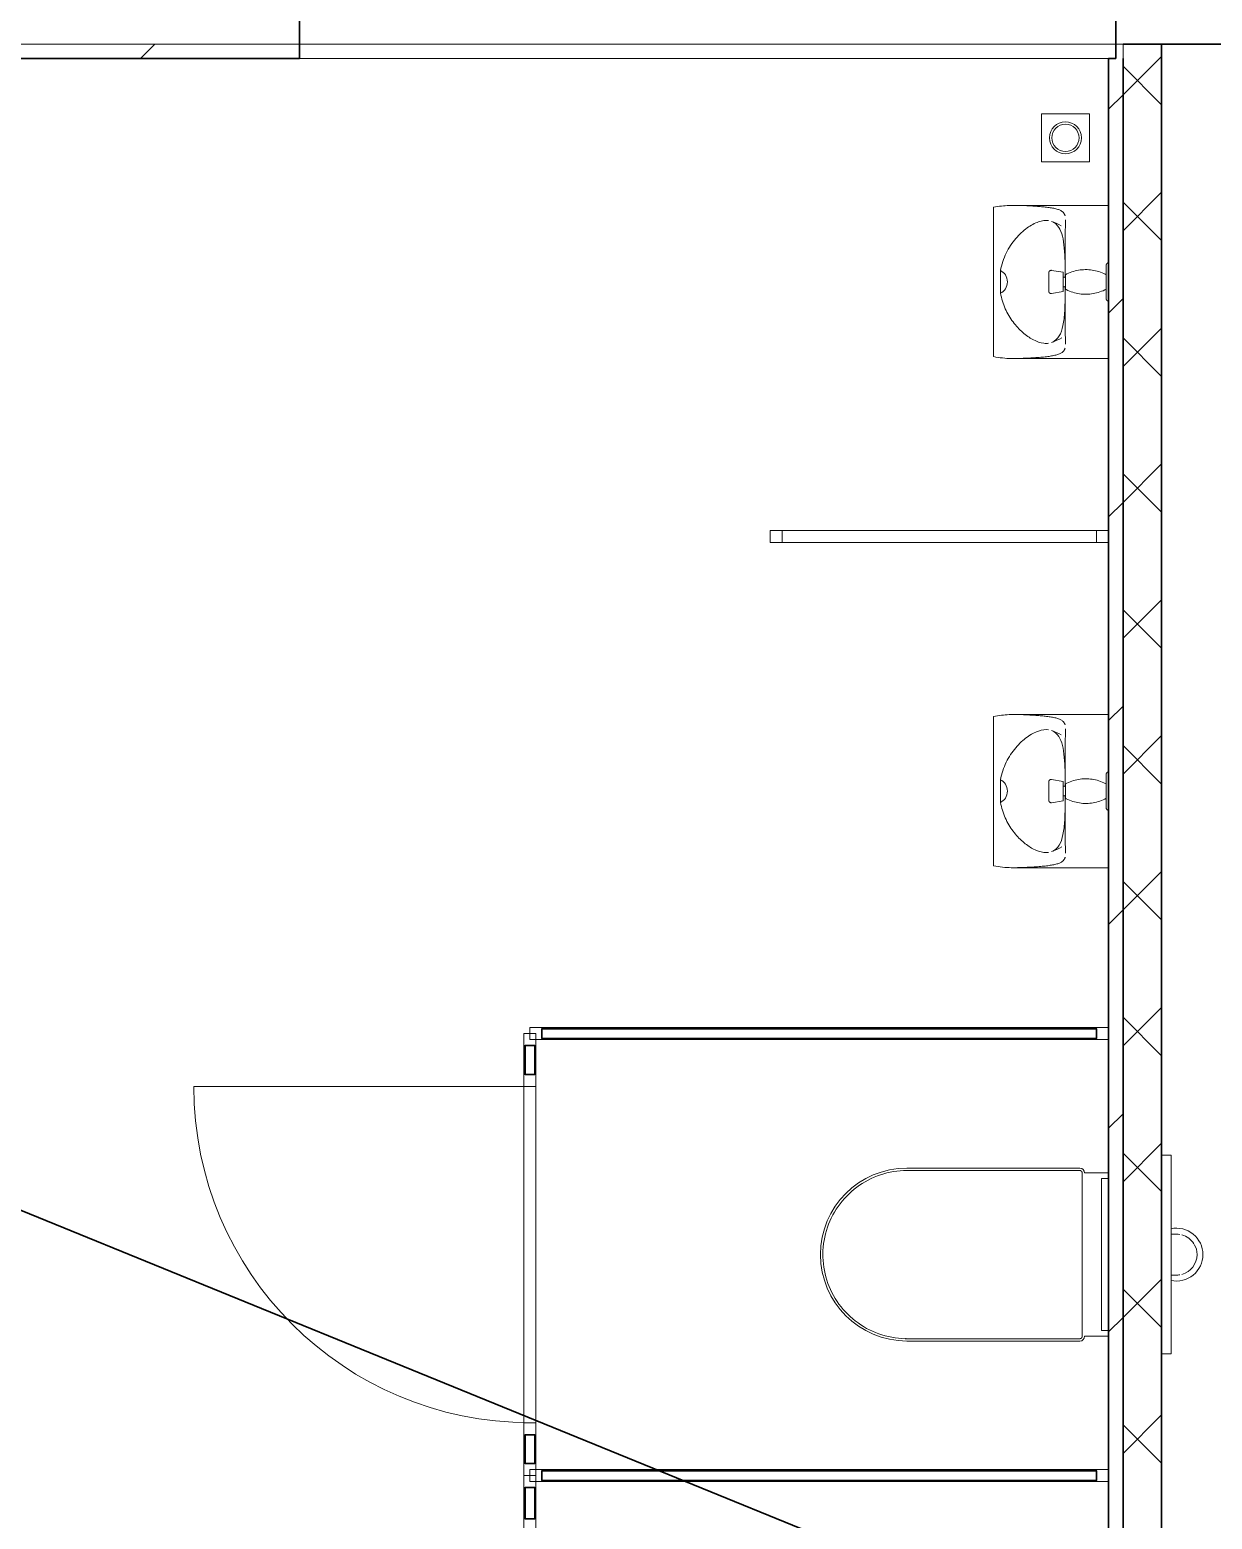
# Model space of a CAD drawing. Header units: millimetres. Extents: x -325553 to 627452, y -28539 to 738858.
# Drawn here: x -51775 to -49313, y 624296 to 627397 of the extents above; entities that cross this region are included whole.
import ezdxf

# ---------------------------------------------------------------- set-up
doc = ezdxf.new("R2010")
doc.units = ezdxf.units.MM
doc.linetypes.add('ADSK_Линия сетки', pattern=[25, 20, -2.5, 0, -2.5])
for name, color, linetype, lineweight in [('RC-Линии_связи-Адресные', 5, 'Continuous', 30), ('Витраж', 7, 'Continuous', 9), ('Двери', 252, 'Continuous', 9), ('Оси', 252, 'Continuous', 9), ('Сантехника', 252, 'Continuous', 9), ('Стены внутренние', 7, 'Continuous', 18), ('Стены наружные', 7, 'Continuous', 18), ('Стены разрез', 7, 'Continuous', 30), ('Стены штриховка', 7, 'Continuous', 9)]:
    doc.layers.add(name, color=color, linetype=linetype, lineweight=lineweight)

# ---------------------------------------------------------------- blocks, each defined once
blk = doc.blocks.new('1 этаж')
at = {"layer": 'Витраж', "color": 251, "true_color": 0x636466, "extrusion": (0, 0, -1)}
for p, q in [((-49430.8, -6356.2), (-49430.8, -6381.2)), ((-49405.8, -6356.2), (-49430.8, -6356.2)), ((-49405.8, -6381.2), (-49405.8, -6356.2)), ((-49430.8, -6381.2), (-49405.8, -6381.2))]:
    blk.add_line(p, q, dxfattribs=at)
at = {"layer": 'Витраж', "color": 251, "true_color": 0x636466}
for p, q in [((-49405.8, -6381.2), (-49405.8, -6356.2)), ((-49405.8, -6356.2), (-48750.8, -6356.2)), ((-48750.8, -6356.2), (-48750.8, -6381.2)), ((-48725.8, -6356.2), (-48750.8, -6356.2)), ((-48750.8, -6356.2), (-48750.8, -6381.2)), ((-48750.8, -6381.2), (-49405.8, -6381.2)), ((-48750.8, -6381.2), (-48725.8, -6381.2)), ((-49905.8, -7391.2), (-48750.8, -7391.2)), ((-49943.3, -7428.7), (-49943.3, -7488.7)), ((-49918.3, -7428.7), (-49918.3, -7488.7)), ((-49905.8, -7416.2), (-48750.8, -7416.2)), ((-49943.3, -7513.7), (-49943.3, -8213.7)), ((-49918.3, -7513.7), (-49918.3, -8213.7)), ((-49943.3, -8238.7), (-49943.3, -8298.7)), ((-49918.3, -8238.7), (-49918.3, -8298.7)), ((-49905.8, -8311.2), (-48750.8, -8311.2)), ((-49905.8, -8336.2), (-48750.8, -8336.2)), ((-49943.3, -8348.7), (-49943.3, -8413.7)), ((-49918.3, -8348.7), (-49918.3, -8413.7))]:
    blk.add_line(p, q, dxfattribs=at)
at = {"layer": 'Витраж', "color": 251, "lineweight": 18, "true_color": 0x636466, "extrusion": (0, 0, -1)}
for p, q in [((-49918.3, -7403.7), (-49943.3, -7403.7)), ((-49943.3, -7403.7), (-49943.3, -7428.7)), ((-49905.8, -7391.2), (-49930.8, -7391.2)), ((-49930.8, -7391.2), (-49930.8, -7416.2)), ((-49918.3, -7428.7), (-49918.3, -7403.7)), ((-49905.8, -7416.2), (-49905.8, -7391.2)), ((-49943.3, -7428.7), (-49918.3, -7428.7)), ((-49930.8, -7416.2), (-49905.8, -7416.2)), ((-49918.3, -7488.7), (-49943.3, -7488.7)), ((-49943.3, -7488.7), (-49943.3, -7513.7)), ((-49918.3, -7513.7), (-49918.3, -7488.7)), ((-49943.3, -7513.7), (-49918.3, -7513.7)), ((-49918.3, -8213.7), (-49943.3, -8213.7)), ((-49943.3, -8213.7), (-49943.3, -8238.7)), ((-49918.3, -8238.7), (-49918.3, -8213.7)), ((-49943.3, -8238.7), (-49918.3, -8238.7)), ((-49918.3, -8323.7), (-49943.3, -8323.7)), ((-49943.3, -8323.7), (-49943.3, -8348.7)), ((-49905.8, -8311.2), (-49930.8, -8311.2)), ((-49930.8, -8311.2), (-49930.8, -8336.2)), ((-49930.8, -8336.2), (-49905.8, -8336.2)), ((-49918.3, -8348.7), (-49918.3, -8323.7)), ((-49905.8, -8336.2), (-49905.8, -8311.2)), ((-49943.3, -8348.7), (-49918.3, -8348.7)), ((-49918.3, -8413.7), (-49943.3, -8413.7)), ((-49943.3, -8413.7), (-49943.3, -8438.7)), ((-49918.3, -8438.7), (-49918.3, -8413.7))]:
    blk.add_line(p, q, dxfattribs=at)
at = {"layer": 'Витраж', "color": 251, "lineweight": 18, "true_color": 0x636466}
for p, q in [((-48725.8, -7391.2), (-48750.8, -7391.2)), ((-48750.8, -7391.2), (-48750.8, -7416.2)), ((-48725.8, -7416.2), (-48725.8, -7391.2)), ((-48750.8, -7416.2), (-48725.8, -7416.2)), ((-49918.3, -8298.7), (-49943.3, -8298.7)), ((-49943.3, -8298.7), (-49943.3, -8323.7)), ((-49918.3, -8323.7), (-49918.3, -8298.7)), ((-49943.3, -8323.7), (-49918.3, -8323.7)), ((-48725.8, -8311.2), (-48750.8, -8311.2)), ((-48750.8, -8311.2), (-48750.8, -8336.2)), ((-48750.8, -8336.2), (-48725.8, -8336.2)), ((-48725.8, -8336.2), (-48725.8, -8311.2))]:
    blk.add_line(p, q, dxfattribs=at)
at = {"layer": 'Двери', "color": 251, "true_color": 0x636466}
blk.add_line((-49943.3, -7513.7), (-50630.8, -7513.7), dxfattribs=at)
blk.add_arc((-49930.8, -7513.7), 700, 180, 270, dxfattribs=at)
at = {"layer": 'Оси', "color": 251, "linetype": 'ADSK_Линия сетки', "ltscale": 100, "true_color": 0x636466}
blk.add_line((4411.5, -5343.7), (-72528.1, -5343.7), dxfattribs=at)
at = {"layer": 'Сантехника', "color": 251, "true_color": 0x636466}
for p, q in [((-48865.8, -5488.7), (-48865.8, -5588.7)), ((-48765.8, -5488.7), (-48865.8, -5488.7)), ((-48765.8, -5588.7), (-48765.8, -5488.7)), ((-48865.8, -5588.7), (-48765.8, -5588.7)), ((-48965.8, -5994.2), (-48965.8, -5683.2)), ((-48725.8, -5679.3), (-48922.9, -5679.3)), ((-48816, -5728.7), (-48816, -5830.1)), ((-48951, -5838.7), (-48951, -5815.2)), ((-48820.8, -5818.7), (-48844.5, -5814.6)), ((-48820.8, -5838.7), (-48820.8, -5818.7)), ((-48815.8, -5828.7), (-48820.8, -5828.7)), ((-48816.2, -5814.9), (-48816.2, -5830.1)), ((-48815.8, -5823.7), (-48815.8, -5838.7)), ((-48951, -5862.3), (-48951, -5838.7)), ((-48844.5, -5862.9), (-48820.8, -5858.7)), ((-48820.8, -5858.7), (-48820.8, -5838.7)), ((-48820.8, -5848.7), (-48815.8, -5848.7)), ((-48816.2, -5847.4), (-48816.2, -5862.6)), ((-48816, -5847.4), (-48816, -5948.7)), ((-48815.8, -5838.7), (-48815.8, -5853.7)), ((-48922.9, -5998.2), (-48725.8, -5998.2)), ((-48965.8, -7054.2), (-48965.8, -6743.2)), ((-48725.8, -6739.3), (-48922.9, -6739.3)), ((-48816, -6788.7), (-48816, -6890.1)), ((-48951, -6898.7), (-48951, -6875.2)), ((-48820.8, -6878.7), (-48844.5, -6874.6)), ((-48820.8, -6898.7), (-48820.8, -6878.7)), ((-48816.2, -6874.9), (-48816.2, -6890.1)), ((-48815.8, -6883.7), (-48815.8, -6898.7)), ((-48951, -6922.3), (-48951, -6898.7)), ((-48815.8, -6888.7), (-48820.8, -6888.7)), ((-48820.8, -6918.7), (-48820.8, -6898.7)), ((-48820.8, -6908.7), (-48815.8, -6908.7)), ((-48816.2, -6907.4), (-48816.2, -6922.6)), ((-48816, -6907.4), (-48816, -7008.7)), ((-48815.8, -6898.7), (-48815.8, -6913.7)), ((-48844.5, -6922.9), (-48820.8, -6918.7)), ((-48922.9, -7058.2), (-48725.8, -7058.2)), ((-48785.8, -7683.7), (-49145.8, -7683.7)), ((-48785.8, -7688.7), (-49145.8, -7688.7)), ((-48780.8, -8033.7), (-48780.8, -7693.7)), ((-48725.8, -7693.7), (-48775.8, -7693.7)), ((-48740.8, -8021.9), (-48740.8, -7705.5)), ((-48740.8, -7705.5), (-48725.8, -7705.5)), ((-48725.8, -8021.9), (-48740.8, -8021.9)), ((-49145.8, -8038.7), (-48785.8, -8038.7)), ((-49145.8, -8043.7), (-48785.8, -8043.7)), ((-48775.8, -8033.7), (-48725.8, -8033.7))]:
    blk.add_line(p, q, dxfattribs=at)
at = {"layer": 'Сантехника', "color": 251, "lineweight": 9, "true_color": 0x636466}
for p, q in [((-48595.8, -7657), (-48615.8, -7657)), ((-48595.8, -7682), (-48595.8, -7657)), ((-48595.8, -7682), (-48595.8, -8045.5)), ((-48595.8, -8070.5), (-48595.8, -8045.5)), ((-48615.8, -8070.5), (-48595.8, -8070.5))]:
    blk.add_line(p, q, dxfattribs=at)
at = {"layer": 'Сантехника', "color": 251, "true_color": 0x636466, "flags": 128}
for points in [[(-48824.4, -5721.9), (-48829.6, -5719.1), (-48835, -5716.5), (-48840.5, -5714.2), (-48844.5, -5712.6)], [(-48850.3, -5819.5), (-48850.3, -5819.3), (-48850.3, -5819.1), (-48850.3, -5818.9), (-48850.3, -5818.7), (-48850.2, -5818.5), (-48850.2, -5818.3), (-48850.2, -5818.1), (-48850.1, -5817.9), (-48850, -5817.7), (-48850, -5817.5), (-48849.9, -5817.4), (-48849.8, -5817.2), (-48849.7, -5817), (-48849.6, -5816.8), (-48849.5, -5816.7), (-48849.4, -5816.5), (-48849.2, -5816.3), (-48849.1, -5816.2), (-48849, -5816), (-48848.8, -5815.9), (-48848.7, -5815.8), (-48848.5, -5815.6), (-48848.4, -5815.5), (-48848.2, -5815.4), (-48848, -5815.3), (-48847.9, -5815.2), (-48847.7, -5815.1), (-48847.5, -5815), (-48847.3, -5814.9), (-48847.2, -5814.8), (-48847, -5814.8), (-48846.8, -5814.7), (-48846.6, -5814.6), (-48846.4, -5814.6), (-48846.2, -5814.6), (-48846, -5814.5), (-48845.8, -5814.5), (-48845.6, -5814.5), (-48845.4, -5814.5), (-48845.2, -5814.5), (-48845, -5814.5), (-48844.8, -5814.5), (-48844.6, -5814.5), (-48844.5, -5814.6)], [(-48850.3, -5838.7), (-48850.3, -5838), (-48850.3, -5837.2), (-48850.3, -5836.4), (-48850.3, -5835.7), (-48850.3, -5834.9), (-48850.3, -5834.2), (-48850.3, -5833.4), (-48850.3, -5832.7), (-48850.3, -5831.9), (-48850.3, -5831.2), (-48850.3, -5830.5), (-48850.3, -5829.8), (-48850.3, -5829.2), (-48850.3, -5828.5), (-48850.3, -5827.9), (-48850.3, -5827.2), (-48850.3, -5826.6), (-48850.3, -5826), (-48850.3, -5825.5), (-48850.3, -5824.9), (-48850.3, -5824.4), (-48850.3, -5823.9), (-48850.3, -5823.4), (-48850.3, -5823), (-48850.3, -5822.5), (-48850.3, -5822.1), (-48850.3, -5821.8), (-48850.3, -5821.4), (-48850.3, -5821.1), (-48850.3, -5820.8), (-48850.3, -5820.5), (-48850.3, -5820.3), (-48850.3, -5820.1), (-48850.3, -5819.9), (-48850.3, -5819.8), (-48850.3, -5819.6), (-48850.3, -5819.6), (-48850.3, -5819.5), (-48850.3, -5819.5)], [(-48850.3, -5819.5), (-48850.3, -5819.5), (-48850.3, -5819.5), (-48850.3, -5819.6), (-48850.3, -5819.7), (-48850.3, -5819.9), (-48850.3, -5820), (-48850.3, -5820.2), (-48850.3, -5820.5), (-48850.3, -5820.7), (-48850.3, -5821), (-48850.3, -5821.3), (-48850.3, -5821.7), (-48850.3, -5822), (-48850.3, -5822.4), (-48850.3, -5822.8), (-48850.3, -5823.3), (-48850.3, -5823.8), (-48850.3, -5824.3), (-48850.3, -5824.8), (-48850.3, -5825.3), (-48850.3, -5825.9), (-48850.3, -5826.5), (-48850.3, -5827.1), (-48850.3, -5827.7), (-48850.3, -5828.3), (-48850.3, -5829), (-48850.3, -5829.7), (-48850.3, -5830.3), (-48850.3, -5831), (-48850.3, -5831.8), (-48850.3, -5832.5), (-48850.3, -5833.2), (-48850.3, -5834), (-48850.3, -5834.7), (-48850.3, -5835.5), (-48850.3, -5836.2), (-48850.3, -5837), (-48850.3, -5837.8), (-48850.3, -5838.5), (-48850.3, -5838.7)], [(-48815.8, -5823.7), (-48812.6, -5822.1), (-48809.3, -5820.6), (-48806, -5819.2), (-48802.6, -5818), (-48799.2, -5816.9), (-48795.7, -5815.9), (-48792.2, -5815.1), (-48788.7, -5814.4), (-48785.1, -5813.8), (-48781.6, -5813.4), (-48778, -5813.2), (-48774.4, -5813.1), (-48770.8, -5813.1), (-48767.2, -5813.3), (-48763.6, -5813.6), (-48760, -5814.1), (-48756.5, -5814.7), (-48752.9, -5815.4), (-48749.5, -5816.3), (-48746, -5817.3), (-48742.6, -5818.5), (-48739.2, -5819.8), (-48735.9, -5821.2), (-48732.7, -5822.7), (-48730.8, -5823.7)], [(-48730.8, -5803.7), (-48730.8, -5803.5), (-48730.8, -5803.3), (-48730.8, -5803.1), (-48730.7, -5802.9), (-48730.7, -5802.7), (-48730.7, -5802.5), (-48730.6, -5802.3), (-48730.5, -5802.2), (-48730.5, -5802), (-48730.4, -5801.8), (-48730.3, -5801.6), (-48730.2, -5801.4), (-48730.1, -5801.2), (-48730, -5801.1), (-48729.9, -5800.9), (-48729.8, -5800.7), (-48729.7, -5800.6), (-48729.6, -5800.4), (-48729.4, -5800.3), (-48729.3, -5800.1), (-48729.1, -5800), (-48729, -5799.9), (-48728.8, -5799.8), (-48728.7, -5799.6), (-48728.5, -5799.5), (-48728.3, -5799.4), (-48728.2, -5799.3), (-48728, -5799.2), (-48727.8, -5799.1), (-48727.6, -5799.1), (-48727.4, -5799), (-48727.2, -5798.9), (-48727, -5798.9), (-48726.8, -5798.8), (-48726.7, -5798.8), (-48726.5, -5798.8), (-48726.3, -5798.8), (-48726.1, -5798.7), (-48725.9, -5798.7), (-48725.8, -5798.7)], [(-48730.8, -5822.6), (-48730.8, -5821.3), (-48730.8, -5820.1), (-48730.8, -5819), (-48730.8, -5817.8), (-48730.8, -5816.7), (-48730.8, -5815.7), (-48730.8, -5814.6), (-48730.8, -5813.6), (-48730.8, -5812.7), (-48730.8, -5811.8), (-48730.8, -5810.9), (-48730.8, -5810.1), (-48730.8, -5809.3), (-48730.8, -5808.5), (-48730.8, -5807.9), (-48730.8, -5807.2), (-48730.8, -5806.6), (-48730.8, -5806.1), (-48730.8, -5805.6), (-48730.8, -5805.2), (-48730.8, -5804.8), (-48730.8, -5804.5), (-48730.8, -5804.2), (-48730.8, -5804), (-48730.8, -5803.9), (-48730.8, -5803.8), (-48730.8, -5803.7)], [(-48730.8, -5803.7), (-48730.8, -5803.8), (-48730.8, -5803.8), (-48730.8, -5804), (-48730.8, -5804.2), (-48730.8, -5804.4), (-48730.8, -5804.7), (-48730.8, -5805.1), (-48730.8, -5805.5), (-48730.8, -5806), (-48730.8, -5806.5), (-48730.8, -5807.1), (-48730.8, -5807.7), (-48730.8, -5808.4), (-48730.8, -5809.1), (-48730.8, -5809.8), (-48730.8, -5810.7), (-48730.8, -5811.5), (-48730.8, -5812.4), (-48730.8, -5813.4), (-48730.8, -5814.3), (-48730.8, -5815.4), (-48730.8, -5816.4), (-48730.8, -5817.5), (-48730.8, -5818.7), (-48730.8, -5819.8), (-48730.8, -5821), (-48730.8, -5822.2), (-48730.8, -5823.5), (-48730.8, -5824.8), (-48730.8, -5826), (-48730.8, -5827.4), (-48730.8, -5828.7), (-48730.8, -5830), (-48730.8, -5831.4), (-48730.8, -5832.8), (-48730.8, -5834.2), (-48730.8, -5835.6), (-48730.8, -5837), (-48730.8, -5838.4), (-48730.8, -5838.7)], [(-48850.3, -5838.7), (-48850.3, -5839.5), (-48850.3, -5840.3), (-48850.3, -5841), (-48850.3, -5841.8), (-48850.3, -5842.6), (-48850.3, -5843.3), (-48850.3, -5844.1), (-48850.3, -5844.8), (-48850.3, -5845.5), (-48850.3, -5846.2), (-48850.3, -5846.9), (-48850.3, -5847.6), (-48850.3, -5848.3), (-48850.3, -5849), (-48850.3, -5849.6), (-48850.3, -5850.2), (-48850.3, -5850.8), (-48850.3, -5851.4), (-48850.3, -5852), (-48850.3, -5852.5), (-48850.3, -5853.1), (-48850.3, -5853.6), (-48850.3, -5854), (-48850.3, -5854.5), (-48850.3, -5854.9), (-48850.3, -5855.3), (-48850.3, -5855.7), (-48850.3, -5856.1), (-48850.3, -5856.4), (-48850.3, -5856.7), (-48850.3, -5856.9), (-48850.3, -5857.2), (-48850.3, -5857.4), (-48850.3, -5857.6), (-48850.3, -5857.7), (-48850.3, -5857.8), (-48850.3, -5857.9), (-48850.3, -5858), (-48850.3, -5858)], [(-48850.3, -5858), (-48850.3, -5858), (-48850.3, -5857.9), (-48850.3, -5857.8), (-48850.3, -5857.7), (-48850.3, -5857.6), (-48850.3, -5857.4), (-48850.3, -5857.2), (-48850.3, -5857), (-48850.3, -5856.7), (-48850.3, -5856.5), (-48850.3, -5856.1), (-48850.3, -5855.8), (-48850.3, -5855.4), (-48850.3, -5855), (-48850.3, -5854.6), (-48850.3, -5854.2), (-48850.3, -5853.7), (-48850.3, -5853.2), (-48850.3, -5852.7), (-48850.3, -5852.1), (-48850.3, -5851.6), (-48850.3, -5851), (-48850.3, -5850.4), (-48850.3, -5849.8), (-48850.3, -5849.1), (-48850.3, -5848.5), (-48850.3, -5847.8), (-48850.3, -5847.1), (-48850.3, -5846.4), (-48850.3, -5845.7), (-48850.3, -5845), (-48850.3, -5844.3), (-48850.3, -5843.5), (-48850.3, -5842.8), (-48850.3, -5842), (-48850.3, -5841.2), (-48850.3, -5840.5), (-48850.3, -5839.7), (-48850.3, -5838.9), (-48850.3, -5838.7)], [(-48844.5, -5862.9), (-48844.7, -5862.9), (-48844.9, -5863), (-48845.1, -5863), (-48845.3, -5863), (-48845.5, -5863), (-48845.7, -5863), (-48845.9, -5863), (-48846.1, -5862.9), (-48846.3, -5862.9), (-48846.5, -5862.9), (-48846.7, -5862.8), (-48846.8, -5862.8), (-48847, -5862.7), (-48847.2, -5862.6), (-48847.4, -5862.5), (-48847.6, -5862.4), (-48847.8, -5862.4), (-48847.9, -5862.3), (-48848.1, -5862.1), (-48848.3, -5862), (-48848.4, -5861.9), (-48848.6, -5861.8), (-48848.7, -5861.7), (-48848.9, -5861.5), (-48849, -5861.4), (-48849.2, -5861.2), (-48849.3, -5861.1), (-48849.4, -5860.9), (-48849.5, -5860.7), (-48849.6, -5860.6), (-48849.7, -5860.4), (-48849.8, -5860.2), (-48849.9, -5860), (-48850, -5859.9), (-48850.1, -5859.7), (-48850.1, -5859.5), (-48850.2, -5859.3), (-48850.2, -5859.1), (-48850.3, -5858.9), (-48850.3, -5858.7), (-48850.3, -5858.5), (-48850.3, -5858.3), (-48850.3, -5858.1), (-48850.3, -5858)], [(-48730.8, -5853.7), (-48734, -5855.4), (-48737.3, -5856.9), (-48740.6, -5858.2), (-48744, -5859.5), (-48747.4, -5860.6), (-48750.9, -5861.6), (-48754.4, -5862.4), (-48757.9, -5863.1), (-48761.5, -5863.6), (-48765.1, -5864), (-48768.6, -5864.3), (-48772.2, -5864.4), (-48775.8, -5864.4), (-48779.4, -5864.2), (-48783, -5863.9), (-48786.6, -5863.4), (-48790.1, -5862.8), (-48793.7, -5862.1), (-48797.2, -5861.2), (-48800.6, -5860.2), (-48804, -5859), (-48807.4, -5857.7), (-48810.7, -5856.3), (-48813.9, -5854.7), (-48815.8, -5853.7)], [(-48730.8, -5838.7), (-48730.8, -5840.1), (-48730.8, -5841.5), (-48730.8, -5842.9), (-48730.8, -5844.3), (-48730.8, -5845.7), (-48730.8, -5847.1), (-48730.8, -5848.4), (-48730.8, -5849.7), (-48730.8, -5851.1), (-48730.8, -5852.4), (-48730.8, -5853.6), (-48730.8, -5854.9), (-48730.8, -5856.1), (-48730.8, -5857.3), (-48730.8, -5858.5), (-48730.8, -5859.6), (-48730.8, -5860.7), (-48730.8, -5861.8), (-48730.8, -5862.8), (-48730.8, -5863.8), (-48730.8, -5864.8), (-48730.8, -5865.7), (-48730.8, -5866.6), (-48730.8, -5867.4), (-48730.8, -5868.2), (-48730.8, -5868.9), (-48730.8, -5869.6), (-48730.8, -5870.2), (-48730.8, -5870.8), (-48730.8, -5871.4), (-48730.8, -5871.8), (-48730.8, -5872.3), (-48730.8, -5872.6), (-48730.8, -5873), (-48730.8, -5873.2), (-48730.8, -5873.4), (-48730.8, -5873.6), (-48730.8, -5873.7), (-48730.8, -5873.7)], [(-48730.8, -5873.7), (-48730.8, -5873.7), (-48730.8, -5873.6), (-48730.8, -5873.5), (-48730.8, -5873.3), (-48730.8, -5873), (-48730.8, -5872.7), (-48730.8, -5872.4), (-48730.8, -5872), (-48730.8, -5871.5), (-48730.8, -5871), (-48730.8, -5870.4), (-48730.8, -5869.8), (-48730.8, -5869.1), (-48730.8, -5868.4), (-48730.8, -5867.6), (-48730.8, -5866.8), (-48730.8, -5865.9), (-48730.8, -5865), (-48730.8, -5864.1), (-48730.8, -5863.1), (-48730.8, -5862.1), (-48730.8, -5861), (-48730.8, -5859.9), (-48730.8, -5858.8), (-48730.8, -5857.6), (-48730.8, -5856.4), (-48730.8, -5855.2), (-48730.8, -5854)], [(-48725.8, -5878.7), (-48726, -5878.7), (-48726.2, -5878.7), (-48726.4, -5878.7), (-48726.6, -5878.7), (-48726.8, -5878.6), (-48727, -5878.6), (-48727.2, -5878.5), (-48727.4, -5878.5), (-48727.6, -5878.4), (-48727.7, -5878.3), (-48727.9, -5878.3), (-48728.1, -5878.2), (-48728.3, -5878.1), (-48728.5, -5878), (-48728.6, -5877.9), (-48728.8, -5877.7), (-48728.9, -5877.6), (-48729.1, -5877.5), (-48729.2, -5877.4), (-48729.4, -5877.2), (-48729.5, -5877.1), (-48729.7, -5876.9), (-48729.8, -5876.8), (-48729.9, -5876.6), (-48730, -5876.4), (-48730.1, -5876.3), (-48730.2, -5876.1), (-48730.3, -5875.9), (-48730.4, -5875.7), (-48730.5, -5875.5), (-48730.5, -5875.4), (-48730.6, -5875.2), (-48730.6, -5875), (-48730.7, -5874.8), (-48730.7, -5874.6), (-48730.8, -5874.4), (-48730.8, -5874.2), (-48730.8, -5874), (-48730.8, -5873.8), (-48730.8, -5873.7)], [(-48844.5, -5964.8), (-48838.9, -5962.6), (-48833.4, -5960.2), (-48828.1, -5957.6), (-48823, -5954.8)], [(-48824.4, -6781.9), (-48829.6, -6779.1), (-48835, -6776.5), (-48840.5, -6774.2), (-48844.5, -6772.6)], [(-48850.3, -6879.5), (-48850.3, -6879.3), (-48850.3, -6879.1), (-48850.3, -6878.9), (-48850.3, -6878.7), (-48850.2, -6878.5), (-48850.2, -6878.3), (-48850.2, -6878.1), (-48850.1, -6877.9), (-48850, -6877.7), (-48850, -6877.5), (-48849.9, -6877.4), (-48849.8, -6877.2), (-48849.7, -6877), (-48849.6, -6876.8), (-48849.5, -6876.7), (-48849.4, -6876.5), (-48849.2, -6876.3), (-48849.1, -6876.2), (-48849, -6876), (-48848.8, -6875.9), (-48848.7, -6875.8), (-48848.5, -6875.6), (-48848.4, -6875.5), (-48848.2, -6875.4), (-48848, -6875.3), (-48847.9, -6875.2), (-48847.7, -6875.1), (-48847.5, -6875), (-48847.3, -6874.9), (-48847.2, -6874.8), (-48847, -6874.8), (-48846.8, -6874.7), (-48846.6, -6874.6), (-48846.4, -6874.6), (-48846.2, -6874.6), (-48846, -6874.5), (-48845.8, -6874.5), (-48845.6, -6874.5), (-48845.4, -6874.5), (-48845.2, -6874.5), (-48845, -6874.5), (-48844.8, -6874.5), (-48844.6, -6874.5), (-48844.5, -6874.6)], [(-48850.3, -6898.7), (-48850.3, -6898), (-48850.3, -6897.2), (-48850.3, -6896.4), (-48850.3, -6895.7), (-48850.3, -6894.9), (-48850.3, -6894.2), (-48850.3, -6893.4), (-48850.3, -6892.7), (-48850.3, -6891.9), (-48850.3, -6891.2), (-48850.3, -6890.5), (-48850.3, -6889.8), (-48850.3, -6889.2), (-48850.3, -6888.5), (-48850.3, -6887.9), (-48850.3, -6887.2), (-48850.3, -6886.6), (-48850.3, -6886), (-48850.3, -6885.5), (-48850.3, -6884.9), (-48850.3, -6884.4), (-48850.3, -6883.9), (-48850.3, -6883.4), (-48850.3, -6883), (-48850.3, -6882.5), (-48850.3, -6882.1), (-48850.3, -6881.8), (-48850.3, -6881.4), (-48850.3, -6881.1), (-48850.3, -6880.8), (-48850.3, -6880.5), (-48850.3, -6880.3), (-48850.3, -6880.1), (-48850.3, -6879.9), (-48850.3, -6879.8), (-48850.3, -6879.6), (-48850.3, -6879.6), (-48850.3, -6879.5), (-48850.3, -6879.5)], [(-48850.3, -6879.5), (-48850.3, -6879.5), (-48850.3, -6879.5), (-48850.3, -6879.6), (-48850.3, -6879.7), (-48850.3, -6879.9), (-48850.3, -6880), (-48850.3, -6880.2), (-48850.3, -6880.5), (-48850.3, -6880.7), (-48850.3, -6881), (-48850.3, -6881.3), (-48850.3, -6881.7), (-48850.3, -6882), (-48850.3, -6882.4), (-48850.3, -6882.8), (-48850.3, -6883.3), (-48850.3, -6883.8), (-48850.3, -6884.3), (-48850.3, -6884.8), (-48850.3, -6885.3), (-48850.3, -6885.9), (-48850.3, -6886.5), (-48850.3, -6887.1), (-48850.3, -6887.7), (-48850.3, -6888.3), (-48850.3, -6889), (-48850.3, -6889.7), (-48850.3, -6890.3), (-48850.3, -6891), (-48850.3, -6891.8), (-48850.3, -6892.5), (-48850.3, -6893.2), (-48850.3, -6894), (-48850.3, -6894.7), (-48850.3, -6895.5), (-48850.3, -6896.2), (-48850.3, -6897), (-48850.3, -6897.8), (-48850.3, -6898.5), (-48850.3, -6898.7)], [(-48815.8, -6883.7), (-48812.6, -6882.1), (-48809.3, -6880.6), (-48806, -6879.2), (-48802.6, -6878), (-48799.2, -6876.9), (-48795.7, -6875.9), (-48792.2, -6875.1), (-48788.7, -6874.4), (-48785.1, -6873.8), (-48781.6, -6873.4), (-48778, -6873.2), (-48774.4, -6873.1), (-48770.8, -6873.1), (-48767.2, -6873.3), (-48763.6, -6873.6), (-48760, -6874.1), (-48756.5, -6874.7), (-48752.9, -6875.4), (-48749.5, -6876.3), (-48746, -6877.3), (-48742.6, -6878.5), (-48739.2, -6879.8), (-48735.9, -6881.2), (-48732.7, -6882.7), (-48730.8, -6883.7)], [(-48730.8, -6863.7), (-48730.8, -6863.5), (-48730.8, -6863.3), (-48730.8, -6863.1), (-48730.7, -6862.9), (-48730.7, -6862.7), (-48730.7, -6862.5), (-48730.6, -6862.3), (-48730.5, -6862.2), (-48730.5, -6862), (-48730.4, -6861.8), (-48730.3, -6861.6), (-48730.2, -6861.4), (-48730.1, -6861.2), (-48730, -6861.1), (-48729.9, -6860.9), (-48729.8, -6860.7), (-48729.7, -6860.6), (-48729.6, -6860.4), (-48729.4, -6860.3), (-48729.3, -6860.1), (-48729.1, -6860), (-48729, -6859.9), (-48728.8, -6859.8), (-48728.7, -6859.6), (-48728.5, -6859.5), (-48728.3, -6859.4), (-48728.2, -6859.3), (-48728, -6859.2), (-48727.8, -6859.1), (-48727.6, -6859.1), (-48727.4, -6859), (-48727.2, -6858.9), (-48727, -6858.9), (-48726.8, -6858.8), (-48726.7, -6858.8), (-48726.5, -6858.8), (-48726.3, -6858.8), (-48726.1, -6858.7), (-48725.9, -6858.7), (-48725.8, -6858.7)], [(-48730.8, -6882.6), (-48730.8, -6881.3), (-48730.8, -6880.1), (-48730.8, -6879), (-48730.8, -6877.8), (-48730.8, -6876.7), (-48730.8, -6875.7), (-48730.8, -6874.6), (-48730.8, -6873.6), (-48730.8, -6872.7), (-48730.8, -6871.8), (-48730.8, -6870.9), (-48730.8, -6870.1), (-48730.8, -6869.3), (-48730.8, -6868.5), (-48730.8, -6867.9), (-48730.8, -6867.2), (-48730.8, -6866.6), (-48730.8, -6866.1), (-48730.8, -6865.6), (-48730.8, -6865.2), (-48730.8, -6864.8), (-48730.8, -6864.5), (-48730.8, -6864.2), (-48730.8, -6864), (-48730.8, -6863.9), (-48730.8, -6863.8), (-48730.8, -6863.7)], [(-48730.8, -6863.7), (-48730.8, -6863.8), (-48730.8, -6863.8), (-48730.8, -6864), (-48730.8, -6864.2), (-48730.8, -6864.4), (-48730.8, -6864.7), (-48730.8, -6865.1), (-48730.8, -6865.5), (-48730.8, -6866), (-48730.8, -6866.5), (-48730.8, -6867.1), (-48730.8, -6867.7), (-48730.8, -6868.4), (-48730.8, -6869.1), (-48730.8, -6869.8), (-48730.8, -6870.7), (-48730.8, -6871.5), (-48730.8, -6872.4), (-48730.8, -6873.4), (-48730.8, -6874.3), (-48730.8, -6875.4), (-48730.8, -6876.4), (-48730.8, -6877.5), (-48730.8, -6878.7), (-48730.8, -6879.8), (-48730.8, -6881), (-48730.8, -6882.2), (-48730.8, -6883.5), (-48730.8, -6884.8), (-48730.8, -6886), (-48730.8, -6887.4), (-48730.8, -6888.7), (-48730.8, -6890), (-48730.8, -6891.4), (-48730.8, -6892.8), (-48730.8, -6894.2), (-48730.8, -6895.6), (-48730.8, -6897), (-48730.8, -6898.4), (-48730.8, -6898.7)], [(-48850.3, -6898.7), (-48850.3, -6899.5), (-48850.3, -6900.3), (-48850.3, -6901), (-48850.3, -6901.8), (-48850.3, -6902.6), (-48850.3, -6903.3), (-48850.3, -6904.1), (-48850.3, -6904.8), (-48850.3, -6905.5), (-48850.3, -6906.2), (-48850.3, -6906.9), (-48850.3, -6907.6), (-48850.3, -6908.3), (-48850.3, -6909), (-48850.3, -6909.6), (-48850.3, -6910.2), (-48850.3, -6910.8), (-48850.3, -6911.4), (-48850.3, -6912), (-48850.3, -6912.5), (-48850.3, -6913.1), (-48850.3, -6913.6), (-48850.3, -6914), (-48850.3, -6914.5), (-48850.3, -6914.9), (-48850.3, -6915.3), (-48850.3, -6915.7), (-48850.3, -6916.1), (-48850.3, -6916.4), (-48850.3, -6916.7), (-48850.3, -6916.9), (-48850.3, -6917.2), (-48850.3, -6917.4), (-48850.3, -6917.6), (-48850.3, -6917.7), (-48850.3, -6917.8), (-48850.3, -6917.9), (-48850.3, -6918), (-48850.3, -6918)], [(-48850.3, -6918), (-48850.3, -6918), (-48850.3, -6917.9), (-48850.3, -6917.8), (-48850.3, -6917.7), (-48850.3, -6917.6), (-48850.3, -6917.4), (-48850.3, -6917.2), (-48850.3, -6917), (-48850.3, -6916.7), (-48850.3, -6916.5), (-48850.3, -6916.1), (-48850.3, -6915.8), (-48850.3, -6915.4), (-48850.3, -6915), (-48850.3, -6914.6), (-48850.3, -6914.2), (-48850.3, -6913.7), (-48850.3, -6913.2), (-48850.3, -6912.7), (-48850.3, -6912.1), (-48850.3, -6911.6), (-48850.3, -6911), (-48850.3, -6910.4), (-48850.3, -6909.8), (-48850.3, -6909.1), (-48850.3, -6908.5), (-48850.3, -6907.8), (-48850.3, -6907.1), (-48850.3, -6906.4), (-48850.3, -6905.7), (-48850.3, -6905), (-48850.3, -6904.3), (-48850.3, -6903.5), (-48850.3, -6902.8), (-48850.3, -6902), (-48850.3, -6901.2), (-48850.3, -6900.5), (-48850.3, -6899.7), (-48850.3, -6898.9), (-48850.3, -6898.7)], [(-48730.8, -6913.7), (-48734, -6915.4), (-48737.3, -6916.9), (-48740.6, -6918.2), (-48744, -6919.5), (-48747.4, -6920.6), (-48750.9, -6921.6), (-48754.4, -6922.4), (-48757.9, -6923.1), (-48761.5, -6923.6), (-48765.1, -6924), (-48768.6, -6924.3), (-48772.2, -6924.4), (-48775.8, -6924.4), (-48779.4, -6924.2), (-48783, -6923.9), (-48786.6, -6923.4), (-48790.1, -6922.8), (-48793.7, -6922.1), (-48797.2, -6921.2), (-48800.6, -6920.2), (-48804, -6919), (-48807.4, -6917.7), (-48810.7, -6916.3), (-48813.9, -6914.7), (-48815.8, -6913.7)], [(-48730.8, -6898.7), (-48730.8, -6900.1), (-48730.8, -6901.5), (-48730.8, -6902.9), (-48730.8, -6904.3), (-48730.8, -6905.7), (-48730.8, -6907.1), (-48730.8, -6908.4), (-48730.8, -6909.7), (-48730.8, -6911.1), (-48730.8, -6912.4), (-48730.8, -6913.6), (-48730.8, -6914.9), (-48730.8, -6916.1), (-48730.8, -6917.3), (-48730.8, -6918.5), (-48730.8, -6919.6), (-48730.8, -6920.7), (-48730.8, -6921.8), (-48730.8, -6922.8), (-48730.8, -6923.8), (-48730.8, -6924.8), (-48730.8, -6925.7), (-48730.8, -6926.6), (-48730.8, -6927.4), (-48730.8, -6928.2), (-48730.8, -6928.9), (-48730.8, -6929.6), (-48730.8, -6930.2), (-48730.8, -6930.8), (-48730.8, -6931.4), (-48730.8, -6931.8), (-48730.8, -6932.3), (-48730.8, -6932.6), (-48730.8, -6933), (-48730.8, -6933.2), (-48730.8, -6933.4), (-48730.8, -6933.6), (-48730.8, -6933.7), (-48730.8, -6933.7)], [(-48730.8, -6933.7), (-48730.8, -6933.7), (-48730.8, -6933.6), (-48730.8, -6933.5), (-48730.8, -6933.3), (-48730.8, -6933), (-48730.8, -6932.7), (-48730.8, -6932.4), (-48730.8, -6932), (-48730.8, -6931.5), (-48730.8, -6931), (-48730.8, -6930.4), (-48730.8, -6929.8), (-48730.8, -6929.1), (-48730.8, -6928.4), (-48730.8, -6927.6), (-48730.8, -6926.8), (-48730.8, -6925.9), (-48730.8, -6925), (-48730.8, -6924.1), (-48730.8, -6923.1), (-48730.8, -6922.1), (-48730.8, -6921), (-48730.8, -6919.9), (-48730.8, -6918.8), (-48730.8, -6917.6), (-48730.8, -6916.4), (-48730.8, -6915.2), (-48730.8, -6914)], [(-48844.5, -6922.9), (-48844.7, -6922.9), (-48844.9, -6923), (-48845.1, -6923), (-48845.3, -6923), (-48845.5, -6923), (-48845.7, -6923), (-48845.9, -6923), (-48846.1, -6922.9), (-48846.3, -6922.9), (-48846.5, -6922.9), (-48846.7, -6922.8), (-48846.8, -6922.8), (-48847, -6922.7), (-48847.2, -6922.6), (-48847.4, -6922.5), (-48847.6, -6922.4), (-48847.8, -6922.4), (-48847.9, -6922.3), (-48848.1, -6922.1), (-48848.3, -6922), (-48848.4, -6921.9), (-48848.6, -6921.8), (-48848.7, -6921.7), (-48848.9, -6921.5), (-48849, -6921.4), (-48849.2, -6921.2), (-48849.3, -6921.1), (-48849.4, -6920.9), (-48849.5, -6920.7), (-48849.6, -6920.6), (-48849.7, -6920.4), (-48849.8, -6920.2), (-48849.9, -6920), (-48850, -6919.9), (-48850.1, -6919.7), (-48850.1, -6919.5), (-48850.2, -6919.3), (-48850.2, -6919.1), (-48850.3, -6918.9), (-48850.3, -6918.7), (-48850.3, -6918.5), (-48850.3, -6918.3), (-48850.3, -6918.1), (-48850.3, -6918)], [(-48725.8, -6938.7), (-48726, -6938.7), (-48726.2, -6938.7), (-48726.4, -6938.7), (-48726.6, -6938.7), (-48726.8, -6938.6), (-48727, -6938.6), (-48727.2, -6938.5), (-48727.4, -6938.5), (-48727.6, -6938.4), (-48727.7, -6938.3), (-48727.9, -6938.3), (-48728.1, -6938.2), (-48728.3, -6938.1), (-48728.5, -6938), (-48728.6, -6937.9), (-48728.8, -6937.7), (-48728.9, -6937.6), (-48729.1, -6937.5), (-48729.2, -6937.4), (-48729.4, -6937.2), (-48729.5, -6937.1), (-48729.7, -6936.9), (-48729.8, -6936.8), (-48729.9, -6936.6), (-48730, -6936.4), (-48730.1, -6936.3), (-48730.2, -6936.1), (-48730.3, -6935.9), (-48730.4, -6935.7), (-48730.5, -6935.5), (-48730.5, -6935.4), (-48730.6, -6935.2), (-48730.6, -6935), (-48730.7, -6934.8), (-48730.7, -6934.6), (-48730.8, -6934.4), (-48730.8, -6934.2), (-48730.8, -6934), (-48730.8, -6933.8), (-48730.8, -6933.7)], [(-48844.5, -7024.8), (-48838.9, -7022.6), (-48833.4, -7020.2), (-48828.1, -7017.6), (-48823, -7014.8)], [(-49145.8, -7688.7), (-49152.8, -7688.9), (-49159.8, -7689.3), (-49166.8, -7690), (-49173.7, -7691), (-49180.6, -7692.2), (-49187.4, -7693.7), (-49194.2, -7695.5), (-49200.9, -7697.6), (-49207.4, -7699.9), (-49213.9, -7702.5), (-49220.3, -7705.4), (-49226.6, -7708.5), (-49232.8, -7711.9), (-49238.8, -7715.5), (-49244.6, -7719.3), (-49250.3, -7723.4), (-49255.8, -7727.7), (-49261.2, -7732.2), (-49266.4, -7736.9), (-49271.3, -7741.8), (-49276.1, -7746.9), (-49280.7, -7752.2), (-49285, -7757.7), (-49289.2, -7763.4), (-49293.1, -7769.2), (-49296.7, -7775.1), (-49300.1, -7781.2), (-49303.3, -7787.5), (-49306.2, -7793.8), (-49308.9, -7800.3), (-49311.3, -7806.9), (-49313.5, -7813.6), (-49315.3, -7820.3), (-49316.9, -7827.1), (-49318.3, -7834), (-49319.3, -7840.9), (-49320.1, -7847.9), (-49320.6, -7854.8), (-49320.8, -7861.8), (-49320.7, -7868.8), (-49320.4, -7875.8), (-49319.8, -7882.8), (-49318.9, -7889.7), (-49317.7, -7896.6), (-49316.2, -7903.5), (-49314.5, -7910.3), (-49312.5, -7917), (-49310.2, -7923.6), (-49307.7, -7930.1), (-49304.9, -7936.6), (-49301.9, -7942.9), (-49298.6, -7949), (-49295.1, -7955.1), (-49291.3, -7961), (-49287.3, -7966.7), (-49283.1, -7972.3), (-49278.6, -7977.7), (-49273.9, -7982.9), (-49269.1, -7987.9), (-49264, -7992.8), (-49258.8, -7997.4), (-49253.3, -8001.8), (-49247.7, -8006), (-49241.9, -8010), (-49236, -8013.7), (-49229.9, -8017.2), (-49223.7, -8020.4), (-49217.4, -8023.4), (-49211, -8026.1), (-49204.4, -8028.6), (-49197.8, -8030.8), (-49191.1, -8032.8), (-49184.3, -8034.5), (-49177.4, -8035.9), (-49170.5, -8037), (-49163.5, -8037.8), (-49156.6, -8038.4), (-49149.6, -8038.7), (-49145.8, -8038.7)], [(-48780.8, -7693.7), (-48780.8, -7693.5), (-48780.8, -7693.3), (-48780.8, -7693.1), (-48780.9, -7692.9), (-48780.9, -7692.7), (-48780.9, -7692.5), (-48781, -7692.3), (-48781.1, -7692.2), (-48781.1, -7692), (-48781.2, -7691.8), (-48781.3, -7691.6), (-48781.4, -7691.4), (-48781.5, -7691.2), (-48781.6, -7691.1), (-48781.7, -7690.9), (-48781.8, -7690.7), (-48781.9, -7690.6), (-48782, -7690.4), (-48782.2, -7690.3), (-48782.3, -7690.1), (-48782.5, -7690), (-48782.6, -7689.9), (-48782.8, -7689.8), (-48782.9, -7689.6), (-48783.1, -7689.5), (-48783.3, -7689.4), (-48783.4, -7689.3), (-48783.6, -7689.2), (-48783.8, -7689.1), (-48784, -7689.1), (-48784.2, -7689), (-48784.4, -7688.9), (-48784.6, -7688.9), (-48784.8, -7688.8), (-48785, -7688.8), (-48785.1, -7688.8), (-48785.3, -7688.8), (-48785.5, -7688.7), (-48785.7, -7688.7), (-48785.8, -7688.7)], [(-48785.8, -8038.7), (-48785.6, -8038.7), (-48785.4, -8038.7), (-48785.2, -8038.7), (-48785, -8038.7), (-48784.8, -8038.6), (-48784.6, -8038.6), (-48784.4, -8038.5), (-48784.2, -8038.5), (-48784, -8038.4), (-48783.9, -8038.3), (-48783.7, -8038.3), (-48783.5, -8038.2), (-48783.3, -8038.1), (-48783.1, -8038), (-48783, -8037.9), (-48782.8, -8037.7), (-48782.7, -8037.6), (-48782.5, -8037.5), (-48782.4, -8037.4), (-48782.2, -8037.2), (-48782.1, -8037.1), (-48781.9, -8036.9), (-48781.8, -8036.8), (-48781.7, -8036.6), (-48781.6, -8036.4), (-48781.5, -8036.3), (-48781.4, -8036.1), (-48781.3, -8035.9), (-48781.2, -8035.7), (-48781.1, -8035.5), (-48781.1, -8035.4), (-48781, -8035.2), (-48781, -8035), (-48780.9, -8034.8), (-48780.9, -8034.6), (-48780.8, -8034.4), (-48780.8, -8034.2), (-48780.8, -8034), (-48780.8, -8033.8), (-48780.8, -8033.7)]]:
    blk.add_lwpolyline(points, dxfattribs=at)
at = {"layer": 'Сантехника', "color": 251, "lineweight": 9, "true_color": 0x636466, "flags": 128}
for points in [[(-48584.4, -7821), (-48584.4, -7821), (-48584.5, -7821), (-48584.7, -7821), (-48584.9, -7821), (-48585.3, -7821), (-48585.6, -7821), (-48586.1, -7821), (-48586.6, -7821), (-48587.2, -7821), (-48587.9, -7821), (-48588.6, -7821), (-48589.4, -7821), (-48590.3, -7821), (-48591.2, -7821), (-48592.2, -7821), (-48593.3, -7821), (-48594.4, -7821), (-48595.5, -7821)], [(-48594.7, -7906.4), (-48593.6, -7906.4), (-48592.5, -7906.4), (-48591.5, -7906.4), (-48590.5, -7906.4), (-48589.7, -7906.4), (-48588.8, -7906.4), (-48588.1, -7906.4), (-48587.4, -7906.4), (-48586.8, -7906.4), (-48586.2, -7906.4), (-48585.8, -7906.4), (-48585.4, -7906.4), (-48585, -7906.4), (-48584.7, -7906.4), (-48584.5, -7906.4), (-48584.4, -7906.4), (-48584.4, -7906.4), (-48584.4, -7906.4)]]:
    blk.add_lwpolyline(points, dxfattribs=at)
at = {"layer": 'Сантехника', "color": 251, "true_color": 0x636466}
for centre, radius, start, end in [((-48815.8, -5538.7), 33.3, 0, 180), ((-48815.8, -5538.7), 28.3, 0, 180), ((-48815.8, -5538.7), 33.3, 180, 0), ((-48815.8, -5538.7), 28.3, 180, 0), ((-49145.8, -7863.7), 180, 90, 270), ((-49145.8, -7863.7), 175, 90, 90.9078), ((-49145.8, -7863.7), 175, 90, 90.9078), ((-48785.8, -7693.7), 10, 0, 90), ((-48785.8, -7693.7), 5, 60, 90), ((-48785.8, -7693.7), 5, 60, 90), ((-48785.8, -7693.7), 5, 60, 75), ((-48785.8, -7693.7), 5, 0, 30), ((-48785.8, -7693.7), 5, 0, 30), ((-48785.8, -7693.7), 5, 0, 30), ((-49145.8, -7863.7), 175, 269.0922, 270), ((-49145.8, -7863.7), 175, 269.0922, 270), ((-48785.8, -8033.7), 10, 270, 0), ((-48785.8, -8033.7), 5, 270, 300), ((-48785.8, -8033.7), 5, 270, 300), ((-48785.8, -8033.7), 5, 285, 300), ((-48785.8, -8033.7), 5, 330, 0), ((-48785.8, -8033.7), 5, 330, 0), ((-48785.8, -8033.7), 5, 330, 0)]:
    blk.add_arc(centre, radius, start, end, dxfattribs=at)
at = {"layer": 'Сантехника', "color": 251, "lineweight": 9, "true_color": 0x636466}
for radius, start, end in [(55, 0, 102.0258), (42.7, 92.2417, 94.1976), (42.7, 87.9172, 90), (42.7, 80.8699, 90), (42.7, 31.7508, 75), (42.7, 0, 30), (55, 257.9742, 0), (42.7, 285, 0), (42.7, 267.2428, 279.4986), (42.7, 270, 272.5338)]:
    blk.add_arc((-48584.4, -7863.7), radius, start, end, dxfattribs=at)
at = {"layer": 'Сантехника', "color": 251, "true_color": 0x636466}
for centre, major_axis, start_param, end_param in [((-48958.1, -5838.7), (0, 25), 4.712389, 5.943447), ((-48958.1, -5838.7), (0, -25), 0.339739, 1.570796), ((-48958.1, -6898.7), (0, 25), 4.712389, 5.943447), ((-48958.1, -6898.7), (0, -25), 0.339739, 1.570796)]:
    blk.add_ellipse(centre, major_axis=major_axis, ratio=0.859293, start_param=start_param, end_param=end_param, dxfattribs=at)
for points, knots in [([(-48965.8, -5683.2), (-48960.1, -5682.2), (-48949, -5680.5), (-48935.6, -5679.5), (-48925.4, -5679.2), (-48917.9, -5679.3), (-48910.5, -5679.5), (-48903.4, -5679.7), (-48896.4, -5680), (-48887.5, -5680.5), (-48877, -5681.1), (-48865.5, -5682), (-48854.6, -5683.1), (-48844.5, -5684.5), (-48835.5, -5686.4), (-48828.2, -5688.7), (-48823.4, -5691.3), (-48820.9, -5693.4), (-48819.6, -5694.8), (-48818.8, -5695.9), (-48818.1, -5697), (-48817.4, -5698.1), (-48817, -5699.2), (-48816.7, -5700), (-48816.6, -5700.6), (-48816.5, -5700.8), (-48816.5, -5701)], [-1, -1, -1, -1, -0.9416667, -0.8833333, -0.8541667, -0.825, -0.7958333, -0.7666667, -0.7375, -0.7083333, -0.65, -0.5916667, -0.5333333, -0.4666667, -0.4, -0.3333333, -0.2666667, -0.2333333, -0.2166667, -0.2, -0.1833333, -0.1666667, -0.15, -0.1416667, -0.1375, -0.1333333, -0.1333333, -0.1333333, -0.1333333]), ([(-48951, -5815.2), (-48949.8, -5808.7), (-48946.6, -5796.2), (-48939.3, -5778.5), (-48930.2, -5762.4), (-48915.9, -5743.4), (-48895.7, -5724.8), (-48871.3, -5712), (-48857.1, -5710.3), (-48850.9, -5711.1)], [0, 0, 0, 0, 0.0526316, 0.1052632, 0.1578947, 0.2105263, 0.3157895, 0.4210526, 0.5263158, 0.5263158, 0.5263158, 0.5263158]), ([(-48842.1, -5713.7), (-48839.4, -5714.9), (-48832.7, -5719.6), (-48824.6, -5732.3), (-48819.2, -5754.1), (-48817.2, -5777.4), (-48816.5, -5798.3), (-48816.3, -5809.2), (-48816.2, -5814.9)], [0.5789474, 0.5789474, 0.5789474, 0.5789474, 0.6315789, 0.7236842, 0.8157895, 0.9078947, 0.9539474, 1, 1, 1, 1]), ([(-48815.8, -5709.4), (-48815.8, -5709.6), (-48815.8, -5709.9), (-48815.8, -5710.5), (-48815.8, -5711.6), (-48815.8, -5713.2), (-48815.9, -5715.4), (-48815.9, -5718.5), (-48815.9, -5722.8), (-48816, -5726.7), (-48816, -5728.7)], [-0.06666667, -0.06666667, -0.06666667, -0.06666667, -0.06458333, -0.0625, -0.05833333, -0.05, -0.04166667, -0.03333333, -0.01666667, 0, 0, 0, 0]), ([(-48850.9, -5966.3), (-48854, -5966.8), (-48864, -5966.8), (-48882.4, -5960.6), (-48905, -5945), (-48925.4, -5923.1), (-48939.3, -5899.8), (-48947.2, -5878.9), (-48949.9, -5867.9), (-48951, -5862.3)], [0.4736842, 0.4736842, 0.4736842, 0.4736842, 0.5263158, 0.6315789, 0.7236842, 0.8157895, 0.9078947, 0.9539474, 1, 1, 1, 1]), ([(-48816.2, -5862.6), (-48816.3, -5869), (-48816.5, -5881.5), (-48817.2, -5899.2), (-48818.6, -5915.3), (-48821.5, -5934.3), (-48827.9, -5952.8), (-48836.7, -5961.3), (-48842.1, -5963.8)], [0, 0, 0, 0, 0.0526316, 0.1052632, 0.1578947, 0.2105263, 0.3157895, 0.4210526, 0.4210526, 0.4210526, 0.4210526]), ([(-48816, -5948.7), (-48816, -5951.8), (-48815.9, -5956.1), (-48815.9, -5961), (-48815.8, -5964.3), (-48815.8, -5966.5), (-48815.8, -5967.7), (-48815.8, -5968), (-48815.8, -5968.1)], [-1, -1, -1, -1, -0.975, -0.9625, -0.95, -0.9375, -0.934375, -0.9328125, -0.9328125, -0.9328125, -0.9328125]), ([(-48816.5, -5976.5), (-48816.5, -5976.5), (-48816.5, -5976.7), (-48816.7, -5977.2), (-48816.9, -5978), (-48817.3, -5979), (-48817.7, -5979.9), (-48818.2, -5980.7), (-48818.9, -5981.7), (-48819.6, -5982.7), (-48820.9, -5984), (-48823.4, -5986.2), (-48828.2, -5988.7), (-48835.5, -5991.1), (-48844.5, -5992.9), (-48855, -5994.4), (-48867.1, -5995.6), (-48880.5, -5996.6), (-48895.3, -5997.4), (-48908.8, -5998), (-48920, -5998.2), (-48931.5, -5998.2), (-48946.6, -5997.3), (-48959.3, -5995.4), (-48965.8, -5994.2)], [-0.8666667, -0.8666667, -0.8666667, -0.8666667, -0.865625, -0.8625, -0.85, -0.8375, -0.825, -0.8125, -0.8, -0.7833333, -0.7666667, -0.7333333, -0.6666667, -0.6, -0.5333333, -0.4666667, -0.4, -0.3333333, -0.2666667, -0.2, -0.1666667, -0.1333333, -0.0666667, 0, 0, 0, 0]), ([(-48965.8, -6743.2), (-48960.1, -6742.2), (-48949, -6740.5), (-48935.6, -6739.5), (-48925.4, -6739.2), (-48917.9, -6739.3), (-48910.5, -6739.5), (-48903.4, -6739.7), (-48896.4, -6740), (-48887.5, -6740.5), (-48877, -6741.1), (-48865.5, -6742), (-48854.6, -6743.1), (-48844.5, -6744.5), (-48835.5, -6746.4), (-48828.2, -6748.7), (-48823.4, -6751.3), (-48820.9, -6753.4), (-48819.6, -6754.8), (-48818.8, -6755.9), (-48818.1, -6757), (-48817.4, -6758.1), (-48817, -6759.2), (-48816.7, -6760), (-48816.6, -6760.6), (-48816.5, -6760.8), (-48816.5, -6761)], [-1, -1, -1, -1, -0.9416667, -0.8833333, -0.8541667, -0.825, -0.7958333, -0.7666667, -0.7375, -0.7083333, -0.65, -0.5916667, -0.5333333, -0.4666667, -0.4, -0.3333333, -0.2666667, -0.2333333, -0.2166667, -0.2, -0.1833333, -0.1666667, -0.15, -0.1416667, -0.1375, -0.1333333, -0.1333333, -0.1333333, -0.1333333]), ([(-48951, -6875.2), (-48949.8, -6868.7), (-48946.6, -6856.2), (-48939.3, -6838.5), (-48930.2, -6822.4), (-48915.9, -6803.4), (-48895.7, -6784.8), (-48871.3, -6772), (-48857.1, -6770.3), (-48850.9, -6771.1)], [0, 0, 0, 0, 0.0526316, 0.1052632, 0.1578947, 0.2105263, 0.3157895, 0.4210526, 0.5263158, 0.5263158, 0.5263158, 0.5263158]), ([(-48842.1, -6773.7), (-48839.4, -6774.9), (-48832.7, -6779.6), (-48824.6, -6792.3), (-48819.2, -6814.1), (-48817.2, -6837.4), (-48816.5, -6858.3), (-48816.3, -6869.2), (-48816.2, -6874.9)], [0.5789474, 0.5789474, 0.5789474, 0.5789474, 0.6315789, 0.7236842, 0.8157895, 0.9078947, 0.9539474, 1, 1, 1, 1]), ([(-48815.8, -6769.4), (-48815.8, -6769.6), (-48815.8, -6769.9), (-48815.8, -6770.5), (-48815.8, -6771.6), (-48815.8, -6773.2), (-48815.9, -6775.4), (-48815.9, -6778.5), (-48815.9, -6782.8), (-48816, -6786.7), (-48816, -6788.7)], [-0.06666667, -0.06666667, -0.06666667, -0.06666667, -0.06458333, -0.0625, -0.05833333, -0.05, -0.04166667, -0.03333333, -0.01666667, 0, 0, 0, 0]), ([(-48850.9, -7026.3), (-48854, -7026.8), (-48864, -7026.8), (-48882.4, -7020.6), (-48905, -7005), (-48925.4, -6983.1), (-48939.3, -6959.8), (-48947.2, -6938.9), (-48949.9, -6927.9), (-48951, -6922.3)], [0.4736842, 0.4736842, 0.4736842, 0.4736842, 0.5263158, 0.6315789, 0.7236842, 0.8157895, 0.9078947, 0.9539474, 1, 1, 1, 1]), ([(-48816.2, -6922.6), (-48816.3, -6929), (-48816.5, -6941.5), (-48817.2, -6959.2), (-48818.6, -6975.3), (-48821.5, -6994.3), (-48827.9, -7012.8), (-48836.7, -7021.3), (-48842.1, -7023.8)], [0, 0, 0, 0, 0.0526316, 0.1052632, 0.1578947, 0.2105263, 0.3157895, 0.4210526, 0.4210526, 0.4210526, 0.4210526]), ([(-48816.5, -7036.5), (-48816.5, -7036.5), (-48816.5, -7036.7), (-48816.7, -7037.2), (-48816.9, -7038), (-48817.3, -7039), (-48817.7, -7039.9), (-48818.2, -7040.7), (-48818.9, -7041.7), (-48819.6, -7042.7), (-48820.9, -7044), (-48823.4, -7046.2), (-48828.2, -7048.7), (-48835.5, -7051.1), (-48844.5, -7052.9), (-48855, -7054.4), (-48867.1, -7055.6), (-48880.5, -7056.6), (-48895.3, -7057.4), (-48908.8, -7058), (-48920, -7058.2), (-48931.5, -7058.2), (-48946.6, -7057.3), (-48959.3, -7055.4), (-48965.8, -7054.2)], [-0.8666667, -0.8666667, -0.8666667, -0.8666667, -0.865625, -0.8625, -0.85, -0.8375, -0.825, -0.8125, -0.8, -0.7833333, -0.7666667, -0.7333333, -0.6666667, -0.6, -0.5333333, -0.4666667, -0.4, -0.3333333, -0.2666667, -0.2, -0.1666667, -0.1333333, -0.0666667, 0, 0, 0, 0]), ([(-48816, -7008.7), (-48816, -7011.8), (-48815.9, -7016.1), (-48815.9, -7021), (-48815.8, -7024.3), (-48815.8, -7026.5), (-48815.8, -7027.7), (-48815.8, -7028), (-48815.8, -7028.1)], [-1, -1, -1, -1, -0.975, -0.9625, -0.95, -0.9375, -0.934375, -0.9328125, -0.9328125, -0.9328125, -0.9328125])]:
    blk.add_open_spline(points, degree=3, knots=knots, dxfattribs=at)
at = {"layer": 'Стены внутренние', "color": 251, "lineweight": 30, "true_color": 0x636466}
for p, q in [((-50410.8, -5343.7), (-50410.8, -4793.7)), ((-48710.8, -4793.7), (-48710.8, -5343.7)), ((-48615.8, -5343.7), (-48215.8, -5343.7))]:
    blk.add_line(p, q, dxfattribs=at)
at = {"layer": 'Стены внутренние', "color": 251, "true_color": 0x636466}
for p, q in [((-51250.8, -5343.7), (-50410.8, -5343.7)), ((-48710.8, -5343.7), (-48695.8, -5343.7))]:
    blk.add_line(p, q, dxfattribs=at)
at = {"layer": 'Стены наружные', "color": 251, "linetype": 'Continuous', "lineweight": 9, "true_color": 0x636466}
for p, q in [((-50741.7, -5373.7), (-50711.7, -5343.7)), ((-48695.8, -5449.1), (-48615.8, -5369.1)), ((-48615.8, -5469.8), (-48695.8, -5389.8)), ((-48725.8, -5479.1), (-48695.8, -5449.1)), ((-48695.8, -5732), (-48615.8, -5652)), ((-48615.8, -5752.6), (-48695.8, -5672.6)), ((-48725.8, -5903.4), (-48695.8, -5873.4)), ((-48695.8, -6014.8), (-48615.8, -5934.8)), ((-48615.8, -6035.4), (-48695.8, -5955.4)), ((-48695.8, -6297.6), (-48615.8, -6217.6)), ((-48615.8, -6318.3), (-48695.8, -6238.3)), ((-48725.8, -6327.6), (-48695.8, -6297.6)), ((-48695.8, -6580.5), (-48615.8, -6500.5)), ((-48615.8, -6601.1), (-48695.8, -6521.1)), ((-48725.8, -6751.9), (-48695.8, -6721.9)), ((-48695.8, -6863.3), (-48615.8, -6783.3)), ((-48615.8, -6884), (-48695.8, -6804)), ((-48695.8, -7146.2), (-48615.8, -7066.2)), ((-48615.8, -7166.8), (-48695.8, -7086.8)), ((-48725.8, -7176.2), (-48695.8, -7146.2)), ((-48695.8, -7429), (-48615.8, -7349)), ((-48615.8, -7449.7), (-48695.8, -7369.7)), ((-48725.8, -7600.4), (-48695.8, -7570.4)), ((-48695.8, -7711.9), (-48615.8, -7631.9)), ((-48615.8, -7732.5), (-48695.8, -7652.5)), ((-48695.8, -7994.7), (-48615.8, -7914.7)), ((-48615.8, -8015.3), (-48695.8, -7935.3)), ((-48725.8, -8024.7), (-48695.8, -7994.7)), ((-48695.8, -8277.5), (-48615.8, -8197.5)), ((-48615.8, -8298.2), (-48695.8, -8218.2))]:
    blk.add_line(p, q, dxfattribs=at)
at = {"layer": 'Стены наружные', "color": 251, "lineweight": 30, "true_color": 0x636466}
for p, q in [((-50410.8, -5373.7), (-50410.8, -5343.7)), ((-48710.8, -5343.7), (-48710.8, -5373.7)), ((-48615.8, -5343.7), (-48695.8, -5343.7)), ((-48615.8, -9273.7), (-48615.8, -5343.7)), ((-51220.8, -5373.7), (-50410.8, -5373.7)), ((-48725.8, -5373.7), (-48725.8, -9243.7)), ((-48710.8, -5373.7), (-48725.8, -5373.7)), ((-48695.8, -5373.7), (-48695.8, -9273.7))]:
    blk.add_line(p, q, dxfattribs=at)
at = {"layer": 'Стены наружные', "color": 251, "true_color": 0x636466}
for p, q in [((-50410.8, -5343.7), (-48710.8, -5343.7)), ((-48725.8, -5373.7), (-50410.8, -5373.7))]:
    blk.add_line(p, q, dxfattribs=at)
at = {"layer": 'Стены разрез', "color": 251, "true_color": 0x636466}
for p, q in [((-48750.8, -7393.7), (-49905.8, -7393.7)), ((-49905.8, -7393.7), (-49905.8, -7413.7)), ((-48750.8, -7413.7), (-48750.8, -7393.7)), ((-49920.8, -7428.7), (-49940.8, -7428.7)), ((-49940.8, -7428.7), (-49940.8, -7488.7)), ((-49920.8, -7488.7), (-49920.8, -7428.7)), ((-49905.8, -7413.7), (-48750.8, -7413.7)), ((-49940.8, -7488.7), (-49920.8, -7488.7)), ((-49920.8, -8238.7), (-49940.8, -8238.7)), ((-49940.8, -8238.7), (-49940.8, -8298.7)), ((-49920.8, -8298.7), (-49920.8, -8238.7)), ((-49940.8, -8298.7), (-49920.8, -8298.7)), ((-48750.8, -8313.7), (-49905.8, -8313.7)), ((-49905.8, -8313.7), (-49905.8, -8333.7)), ((-49905.8, -8333.7), (-48750.8, -8333.7)), ((-48750.8, -8333.7), (-48750.8, -8313.7)), ((-49920.8, -8348.7), (-49940.8, -8348.7)), ((-49940.8, -8348.7), (-49940.8, -8413.7)), ((-49920.8, -8413.7), (-49920.8, -8348.7)), ((-49940.8, -8413.7), (-49920.8, -8413.7))]:
    blk.add_line(p, q, dxfattribs=at)
at = {"layer": 'Стены штриховка', "color": 251, "true_color": 0x636466}
blk.add_line((-48695.8, -5373.7), (-48695.8, -5343.7), dxfattribs=at)

msp = doc.modelspace()

# ---------------------------------------------------------------- linework, layer by layer
at = {"layer": 'RC-Линии_связи-Адресные'}
msp.add_line((-300641.8, 726411.4), (580163.7, 367247), dxfattribs=at)

# ---------------------------------------------------------------- block references
msp.add_blockref('1 этаж', (-802.7, 632710.4))

doc.saveas('drawing.dxf')
